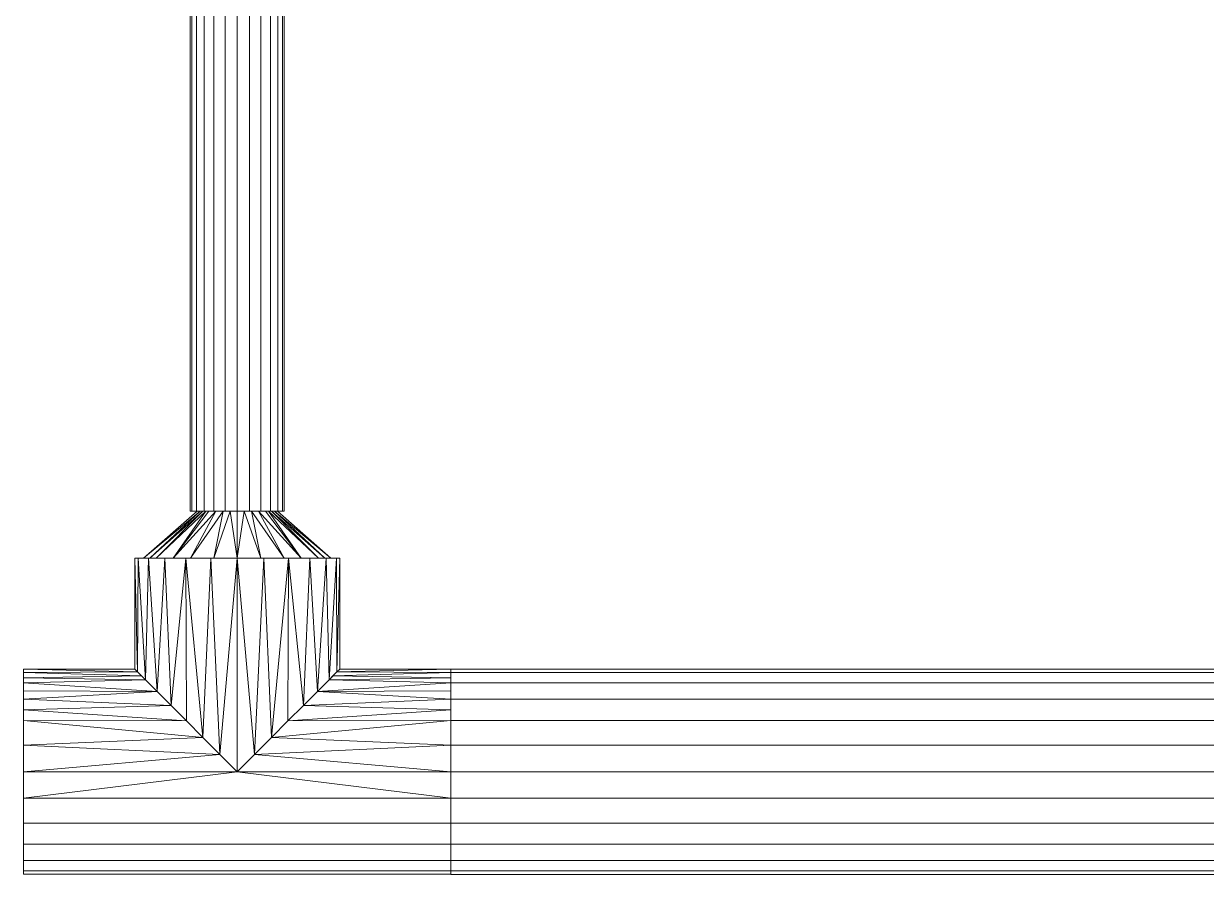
# Model space of a CAD drawing. Header units: inches. Extents: x -3325 to -59, y 5 to 733.
# Drawn here: x -1747.28 to -1730.71, y 324.56 to 336.48 of the extents above; entities that cross this region are included whole.
import ezdxf

# ---------------------------------------------------------------- set-up
doc = ezdxf.new("R2010")
doc.units = ezdxf.units.IN
doc.header["$MEASUREMENT"] = 0
doc.layers.add('P-PIPE', color=10, linetype='Continuous', lineweight=9)

# ---------------------------------------------------------------- blocks, each defined once
blk = doc.blocks.new('Tee - Welded - Generic - Standard-1126622-06 - Fifth Level')
at = {"layer": 'P-PIPE'}
mesh = blk.add_polyface(dxfattribs=at)
corners = [(-2.992, -1.437), (-2.992, -1.388, 0.372), (-2.992, -1.244, 0.719), (-2.992, -1.016, 1.016), (-2.992, -0.719, 1.244), (-2.992, -0.372, 1.388), (-2.992, 0, 1.437), (-2.992, 0.372, 1.388), (-2.992, 0.719, 1.244), (-2.992, 1.016, 1.016), (-2.992, 1.244, 0.719), (-2.992, 1.388, 0.372), (-2.992, 1.437), (-2.992, 1.388, -0.372), (-2.992, 1.244, -0.719), (-2.992, 1.016, -1.016), (-2.992, 0.719, -1.244), (-2.992, 0.372, -1.388), (-2.992, 0, -1.437), (-2.992, -0.372, -1.388), (-2.992, -0.719, -1.244), (-2.992, -1.016, -1.016), (-2.992, -1.244, -0.719), (-2.992, -1.388, -0.372)]
mesh.append_faces([[corners[k] for k in face] for face in [(10, 7, 8, 9)]], dxfattribs={"vtx0": -1})
mesh.append_faces([[corners[k] for k in face] for face in [(0, 3, 6)]], dxfattribs={"vtx0": -1, "vtx1": -1, "vtx2": -1})
mesh.append_faces([[corners[k] for k in face] for face in [(13, 18, 22, 23)]], dxfattribs={"vtx0": -1, "vtx1": -1, "vtx3": -1})
mesh.append_faces([[corners[k] for k in face] for face in [(18, 21, 22), (13, 23, 0, 12)]], dxfattribs={"vtx0": -1, "vtx2": -1})
mesh.append_faces([[corners[k] for k in face] for face in [(6, 7, 12, 0)]], dxfattribs={"vtx1": -1, "vtx2": -1, "vtx3": -1})
mesh.append_faces([[corners[k] for k in face] for face in [(16, 17, 18, 15), (19, 20, 21, 18)]], dxfattribs={"vtx2": -1})
mesh.append_faces([[corners[k] for k in face] for face in [(13, 14, 15, 18), (10, 11, 12, 7)]], dxfattribs={"vtx2": -1, "vtx3": -1})
mesh.append_faces([[corners[k] for k in face] for face in [(0, 1, 2, 3), (3, 4, 5, 6)]], dxfattribs={"vtx3": -1})
mesh = blk.add_polyface(dxfattribs=at)
corners = [(-2.992, 1.437), (-2.992, 1.388, 0.372), (-2.992, 1.244, 0.719), (-2.992, 1.016, 1.016), (-2.992, 0.719, 1.244), (-2.992, 0.372, 1.388), (-2.992, 0, 1.437), (-2.992, -0.372, 1.388), (-2.992, -0.719, 1.244), (-2.992, -1.016, 1.016), (-2.992, -1.244, 0.719), (-2.992, -1.388, 0.372), (-2.992, -1.437), (-1.437, -1.437), (-1.397, -1.397, 0.338), (-1.286, -1.286, 0.642), (-1.123, -1.123, 0.896), (-0.927, -0.927, 1.098), (-0.71, -0.71, 1.249), (-0.48, -0.48, 1.355), (-0.242, -0.242, 1.417), (0, 0, 1.437), (0.242, -0.242, 1.417), (0.48, -0.48, 1.355), (0.71, -0.71, 1.249), (0.927, -0.927, 1.098), (1.123, -1.123, 0.896), (1.286, -1.286, 0.642), (1.397, -1.397, 0.338), (1.437, -1.437), (2.992, -1.437), (2.992, -1.388, 0.372), (2.992, -1.244, 0.719), (2.992, -1.016, 1.016), (2.992, -0.719, 1.244), (2.992, -0.372, 1.388), (2.992, 0, 1.437), (2.992, 0.372, 1.388), (2.992, 0.719, 1.244), (2.992, 1.016, 1.016), (2.992, 1.244, 0.719), (2.992, 1.388, 0.372), (2.992, 1.437), (-2.992, -0.867, 1.13), (-2.992, -1.13, 0.867), (-2.992, -1.316, 0.545), (2.992, -1.316, 0.545), (2.992, -1.13, 0.867), (2.992, -0.867, 1.13), (1.341, -1.341, 0.49), (-1.341, -1.341, 0.49)]
mesh.append_faces([[corners[k] for k in face] for face in [(14, 12, 13)]], dxfattribs={"vtx0": -1})
mesh.append_faces([[corners[k] for k in face] for face in [(34, 24, 48), (33, 26, 47), (26, 33, 25), (11, 50, 45), (15, 45, 50), (12, 14, 11), (9, 17, 43), (16, 10, 15), (24, 34, 23), (22, 36, 21), (20, 7, 19), (7, 20, 6), (18, 43, 17)]], dxfattribs={"vtx0": -1, "vtx1": -1})
mesh.append_faces([[corners[k] for k in face] for face in [(32, 26, 27), (25, 33, 48), (11, 14, 50), (18, 8, 43), (16, 44, 10), (46, 27, 49), (48, 24, 25), (31, 49, 28), (16, 9, 44), (23, 34, 35), (15, 10, 45), (21, 5, 6), (26, 32, 47)]], dxfattribs={"vtx0": -1, "vtx2": -1})
mesh.append_faces([[corners[k] for k in face] for face in [(21, 36, 37, 5)]], dxfattribs={"vtx0": -1, "vtx2": -1, "vtx3": -1})
mesh.append_faces([[corners[k] for k in face] for face in [(30, 31, 28), (31, 46, 49), (46, 32, 27), (16, 17, 9), (18, 19, 8), (35, 36, 22), (22, 23, 35), (20, 21, 6), (7, 8, 19)]], dxfattribs={"vtx1": -1, "vtx2": -1})
mesh.append_faces([[corners[k] for k in face] for face in [(39, 40, 2, 3), (40, 41, 1, 2), (37, 38, 4, 5), (38, 39, 3, 4)]], dxfattribs={"vtx1": -1, "vtx3": -1})
mesh.append_faces([[corners[k] for k in face] for face in [(28, 29, 30)]], dxfattribs={"vtx2": -1})
mesh.append_faces([[corners[k] for k in face] for face in [(41, 42, 0, 1)]], dxfattribs={"vtx3": -1})
mesh = blk.add_polyface(dxfattribs=at)
corners = [(-2.992, -1.437), (-2.992, -1.388, -0.372), (-2.992, -1.244, -0.719), (-2.992, -1.016, -1.016), (-2.992, -0.719, -1.244), (-2.992, -0.372, -1.388), (-2.992, 0, -1.437), (-2.992, 0.372, -1.388), (-2.992, 0.719, -1.244), (-2.992, 1.016, -1.016), (-2.992, 1.244, -0.719), (-2.992, 1.388, -0.372), (-2.992, 1.437), (2.992, 1.437), (2.992, 1.388, -0.372), (2.992, 1.244, -0.719), (2.992, 1.016, -1.016), (2.992, 0.719, -1.244), (2.992, 0.372, -1.388), (2.992, 0, -1.437), (2.992, -0.372, -1.388), (2.992, -0.719, -1.244), (2.992, -1.016, -1.016), (2.992, -1.244, -0.719), (2.992, -1.388, -0.372), (2.992, -1.437), (1.437, -1.437), (1.397, -1.397, -0.338), (1.286, -1.286, -0.642), (1.123, -1.123, -0.896), (0.927, -0.927, -1.098), (0.71, -0.71, -1.249), (0.48, -0.48, -1.355), (0.242, -0.242, -1.417), (0, 0, -1.437), (-0.242, -0.242, -1.417), (-0.48, -0.48, -1.355), (-0.71, -0.71, -1.249), (-0.927, -0.927, -1.098), (-1.123, -1.123, -0.896), (-1.286, -1.286, -0.642), (-1.397, -1.397, -0.338), (-1.437, -1.437), (-2.992, -1.316, -0.545), (-2.992, -1.13, -0.867), (-2.992, -0.867, -1.13), (2.992, -0.867, -1.13), (2.992, -1.13, -0.867), (2.992, -1.316, -0.545), (-1.341, -1.341, -0.49), (1.341, -1.341, -0.49)]
mesh.append_faces([[corners[k] for k in face] for face in [(33, 20, 32), (6, 35, 5), (31, 46, 30), (28, 48, 50), (38, 45, 37), (24, 50, 48), (3, 39, 44), (37, 4, 36), (1, 41, 0), (40, 2, 39)]], dxfattribs={"vtx0": -1, "vtx1": -1})
mesh.append_faces([[corners[k] for k in face] for face in [(11, 14, 15, 10), (38, 3, 45), (19, 33, 34), (1, 49, 41), (39, 2, 44), (36, 4, 5), (43, 40, 49), (31, 21, 46), (21, 31, 32), (24, 27, 50), (27, 24, 25), (23, 28, 29), (3, 38, 39), (28, 23, 48), (40, 43, 2), (29, 22, 47)]], dxfattribs={"vtx0": -1, "vtx2": -1})
mesh.append_faces([[corners[k] for k in face] for face in [(34, 6, 7, 18)]], dxfattribs={"vtx0": -1, "vtx2": -1, "vtx3": -1})
mesh.append_faces([[corners[k] for k in face] for face in [(26, 27, 25)]], dxfattribs={"vtx1": -1})
mesh.append_faces([[corners[k] for k in face] for face in [(19, 20, 33), (18, 19, 34), (20, 21, 32), (35, 36, 5), (34, 35, 6), (46, 22, 30), (29, 30, 22), (47, 23, 29), (45, 4, 37), (1, 43, 49)]], dxfattribs={"vtx1": -1, "vtx2": -1})
mesh.append_faces([[corners[k] for k in face] for face in [(15, 16, 9, 10), (16, 17, 8, 9), (17, 18, 7, 8)]], dxfattribs={"vtx1": -1, "vtx3": -1})
mesh.append_faces([[corners[k] for k in face] for face in [(12, 13, 14, 11), (41, 42, 0)]], dxfattribs={"vtx2": -1})
mesh = blk.add_polyface(dxfattribs=at)
corners = [(2.992, -1.437), (2.992, -1.388, -0.372), (2.992, -1.244, -0.719), (2.992, -1.016, -1.016), (2.992, -0.719, -1.244), (2.992, -0.372, -1.388), (2.992, 0, -1.437), (2.992, 0.372, -1.388), (2.992, 0.719, -1.244), (2.992, 1.016, -1.016), (2.992, 1.244, -0.719), (2.992, 1.388, -0.372), (2.992, 1.437), (2.992, 1.388, 0.372), (2.992, 1.244, 0.719), (2.992, 1.016, 1.016), (2.992, 0.719, 1.244), (2.992, 0.372, 1.388), (2.992, 0, 1.437), (2.992, -0.372, 1.388), (2.992, -0.719, 1.244), (2.992, -1.016, 1.016), (2.992, -1.244, 0.719), (2.992, -1.388, 0.372)]
mesh.append_faces([[corners[k] for k in face] for face in [(16, 14, 15)]], dxfattribs={"vtx0": -1})
mesh.append_faces([[corners[k] for k in face] for face in [(3, 6, 2)]], dxfattribs={"vtx0": -1, "vtx1": -1})
mesh.append_faces([[corners[k] for k in face] for face in [(18, 21, 11)]], dxfattribs={"vtx0": -1, "vtx1": -1, "vtx2": -1})
mesh.append_faces([[corners[k] for k in face] for face in [(6, 9, 21, 2), (18, 11, 14, 16)]], dxfattribs={"vtx0": -1, "vtx1": -1, "vtx2": -1, "vtx3": -1})
mesh.append_faces([[corners[k] for k in face] for face in [(21, 0, 1, 2)]], dxfattribs={"vtx0": -1, "vtx3": -1})
mesh.append_faces([[corners[k] for k in face] for face in [(17, 18, 16)]], dxfattribs={"vtx1": -1})
mesh.append_faces([[corners[k] for k in face] for face in [(12, 13, 14, 11), (22, 23, 0, 21), (19, 20, 21, 18)]], dxfattribs={"vtx2": -1})
mesh.append_faces([[corners[k] for k in face] for face in [(9, 10, 11, 21)]], dxfattribs={"vtx2": -1, "vtx3": -1})
mesh.append_faces([[corners[k] for k in face] for face in [(6, 7, 8, 9), (3, 4, 5, 6)]], dxfattribs={"vtx3": -1})
mesh = blk.add_polyface(dxfattribs=at)
corners = [(-1.437, -2.992), (-1.388, -2.992, 0.372), (-1.244, -2.992, 0.719), (-1.016, -2.992, 1.016), (-0.719, -2.992, 1.244), (-0.372, -2.992, 1.388), (0, -2.992, 1.437), (0.372, -2.992, 1.388), (0.719, -2.992, 1.244), (1.016, -2.992, 1.016), (1.244, -2.992, 0.719), (1.388, -2.992, 0.372), (1.437, -2.992), (1.437, -1.437), (1.397, -1.397, 0.338), (1.286, -1.286, 0.642), (1.123, -1.123, 0.896), (0.927, -0.927, 1.098), (0.71, -0.71, 1.249), (0.48, -0.48, 1.355), (0.242, -0.242, 1.417), (0, 0, 1.437), (-0.242, -0.242, 1.417), (-0.48, -0.48, 1.355), (-0.71, -0.71, 1.249), (-0.927, -0.927, 1.098), (-1.123, -1.123, 0.896), (-1.286, -1.286, 0.642), (-1.397, -1.397, 0.338), (-1.437, -1.437)]
mesh.append_faces([[corners[k] for k in face] for face in [(1, 28, 0), (27, 2, 26), (23, 5, 22), (25, 4, 24), (8, 19, 7), (17, 9, 16)]], dxfattribs={"vtx0": -1, "vtx1": -1})
mesh.append_faces([[corners[k] for k in face] for face in [(26, 2, 3), (27, 1, 2), (23, 4, 5), (6, 21, 22), (22, 5, 6), (20, 6, 7), (16, 9, 10), (17, 8, 9), (14, 11, 12), (6, 20, 21)]], dxfattribs={"vtx0": -1, "vtx2": -1})
mesh.append_faces([[corners[k] for k in face] for face in [(13, 14, 12)]], dxfattribs={"vtx1": -1})
mesh.append_faces([[corners[k] for k in face] for face in [(3, 4, 25), (27, 28, 1), (25, 26, 3), (23, 24, 4), (10, 11, 15), (17, 18, 8), (19, 20, 7), (18, 19, 8), (15, 16, 10), (14, 15, 11)]], dxfattribs={"vtx1": -1, "vtx2": -1})
mesh.append_faces([[corners[k] for k in face] for face in [(28, 29, 0)]], dxfattribs={"vtx2": -1})
mesh = blk.add_polyface(dxfattribs=at)
corners = [(1.437, -2.992), (1.388, -2.992, -0.372), (1.244, -2.992, -0.719), (1.016, -2.992, -1.016), (0.719, -2.992, -1.244), (0.372, -2.992, -1.388), (0, -2.992, -1.437), (-0.372, -2.992, -1.388), (-0.719, -2.992, -1.244), (-1.016, -2.992, -1.016), (-1.244, -2.992, -0.719), (-1.388, -2.992, -0.372), (-1.437, -2.992), (-1.437, -1.437), (-1.397, -1.397, -0.338), (-1.286, -1.286, -0.642), (-1.123, -1.123, -0.896), (-0.927, -0.927, -1.098), (-0.71, -0.71, -1.249), (-0.48, -0.48, -1.355), (-0.242, -0.242, -1.417), (0, 0, -1.437), (0.242, -0.242, -1.417), (0.48, -0.48, -1.355), (0.71, -0.71, -1.249), (0.927, -0.927, -1.098), (1.123, -1.123, -0.896), (1.286, -1.286, -0.642), (1.397, -1.397, -0.338), (1.437, -1.437)]
mesh.append_faces([[corners[k] for k in face] for face in [(1, 28, 0), (3, 26, 2), (27, 2, 26), (23, 5, 22), (25, 4, 24), (8, 19, 7), (17, 9, 16)]], dxfattribs={"vtx0": -1, "vtx1": -1})
mesh.append_faces([[corners[k] for k in face] for face in [(27, 1, 2), (23, 4, 5), (6, 21, 22), (22, 5, 6), (20, 6, 7), (16, 9, 10), (17, 8, 9), (14, 11, 12), (6, 20, 21)]], dxfattribs={"vtx0": -1, "vtx2": -1})
mesh.append_faces([[corners[k] for k in face] for face in [(29, 0, 28), (13, 14, 12)]], dxfattribs={"vtx1": -1})
mesh.append_faces([[corners[k] for k in face] for face in [(3, 4, 25), (27, 28, 1), (25, 26, 3), (23, 24, 4), (10, 11, 15), (17, 18, 8), (19, 20, 7), (18, 19, 8), (15, 16, 10), (14, 15, 11)]], dxfattribs={"vtx1": -1, "vtx2": -1})
mesh = blk.add_polyface(dxfattribs=at)
corners = [(-1.437, -2.992), (-1.388, -2.992, -0.372), (-1.244, -2.992, -0.719), (-1.016, -2.992, -1.016), (-0.719, -2.992, -1.244), (-0.372, -2.992, -1.388), (0, -2.992, -1.437), (0.372, -2.992, -1.388), (0.719, -2.992, -1.244), (1.016, -2.992, -1.016), (1.244, -2.992, -0.719), (1.388, -2.992, -0.372), (1.437, -2.992), (1.388, -2.992, 0.372), (1.244, -2.992, 0.719), (1.016, -2.992, 1.016), (0.719, -2.992, 1.244), (0.372, -2.992, 1.388), (0, -2.992, 1.437), (-0.372, -2.992, 1.388), (-0.719, -2.992, 1.244), (-1.016, -2.992, 1.016), (-1.244, -2.992, 0.719), (-1.388, -2.992, 0.372)]
mesh.append_faces([[corners[k] for k in face] for face in [(0, 22, 23)]], dxfattribs={"vtx0": -1})
mesh.append_faces([[corners[k] for k in face] for face in [(3, 6, 2), (16, 18, 14, 15)]], dxfattribs={"vtx0": -1, "vtx1": -1})
mesh.append_faces([[corners[k] for k in face] for face in [(2, 6, 9, 11)]], dxfattribs={"vtx0": -1, "vtx1": -1, "vtx2": -1, "vtx3": -1})
mesh.append_faces([[corners[k] for k in face] for face in [(0, 14, 21, 22)]], dxfattribs={"vtx0": -1, "vtx1": -1, "vtx3": -1})
mesh.append_faces([[corners[k] for k in face] for face in [(2, 11, 12)]], dxfattribs={"vtx0": -1, "vtx2": -1})
mesh.append_faces([[corners[k] for k in face] for face in [(17, 18, 16)]], dxfattribs={"vtx1": -1})
mesh.append_faces([[corners[k] for k in face] for face in [(18, 19, 14)]], dxfattribs={"vtx1": -1, "vtx2": -1})
mesh.append_faces([[corners[k] for k in face] for face in [(9, 10, 11)]], dxfattribs={"vtx2": -1})
mesh.append_faces([[corners[k] for k in face] for face in [(0, 1, 2, 14), (12, 13, 14, 2), (19, 20, 21, 14)]], dxfattribs={"vtx2": -1, "vtx3": -1})
mesh.append_faces([[corners[k] for k in face] for face in [(6, 7, 8, 9), (3, 4, 5, 6)]], dxfattribs={"vtx3": -1})
blk = doc.blocks.new('Transition - Generic - Plumbing-CW-1127470-06 - Fifth Level')
at = {"layer": 'P-PIPE'}
mesh = blk.add_polyface(dxfattribs=at)
corners = [(0, -1.312), (0, -1.137, 0.656), (0, -0.656, 1.137), (0, 0, 1.312), (0, 0.656, 1.137), (0, 1.137, 0.656), (0, 1.312), (0, 1.137, -0.656), (0, 0.656, -1.137), (0, 0, -1.312), (0, -0.656, -1.137), (0, -1.137, -0.656)]
mesh.append_faces([[corners[k] for k in face] for face in [(0, 10, 11)]], dxfattribs={"vtx0": -1})
mesh.append_faces([[corners[k] for k in face] for face in [(0, 5, 9, 10)]], dxfattribs={"vtx0": -1, "vtx1": -1, "vtx3": -1})
mesh.append_faces([[corners[k] for k in face] for face in [(5, 7, 8, 9)]], dxfattribs={"vtx0": -1, "vtx3": -1})
mesh.append_faces([[corners[k] for k in face] for face in [(5, 6, 7)]], dxfattribs={"vtx2": -1})
mesh.append_faces([[corners[k] for k in face] for face in [(3, 4, 5, 0)]], dxfattribs={"vtx2": -1, "vtx3": -1})
mesh.append_faces([[corners[k] for k in face] for face in [(0, 1, 2, 3)]], dxfattribs={"vtx3": -1})
mesh = blk.add_polyface(dxfattribs=at)
corners = [(0, -1.312), (0, -1.137, -0.656), (0, -0.656, -1.137), (0, 0, -1.312), (0, 0.656, -1.137), (0, 1.137, -0.656), (0, 1.312), (0.656, 0.562), (0.656, 0.398, -0.398), (0.656, 0, -0.562), (0.656, -0.398, -0.398), (0.656, -0.562), (0.656, 0.48, -0.199), (0.656, 0.199, -0.48), (0.656, -0.199, -0.48), (0.656, -0.48, -0.199), (0, 0.328, -1.225), (0.656, 0.099, -0.521), (0.656, 0.439, -0.298), (0, 1.225, -0.328), (0.656, 0.521, -0.099), (0, -0.328, -1.225), (0.656, -0.298, -0.439), (0, -1.225, -0.328), (0.656, -0.521, -0.099), (0.656, -0.439, -0.298), (0.656, 0.298, -0.439), (0.656, -0.099, -0.521), (0, -0.896, -0.896), (0, 0.896, -0.896)]
mesh.append_faces([[corners[k] for k in face] for face in [(0, 24, 11)]], dxfattribs={"vtx0": -1})
mesh.append_faces([[corners[k] for k in face] for face in [(27, 3, 9), (28, 25, 1), (3, 27, 21), (25, 28, 10), (4, 13, 16), (29, 26, 4), (26, 29, 8), (5, 18, 29), (6, 20, 19), (1, 15, 23), (2, 22, 28)]], dxfattribs={"vtx0": -1, "vtx1": -1})
mesh.append_faces([[corners[k] for k in face] for face in [(5, 12, 18), (2, 14, 22), (3, 17, 9), (12, 5, 19), (19, 20, 12), (23, 15, 24), (24, 0, 23), (16, 13, 17), (14, 2, 21)]], dxfattribs={"vtx0": -1, "vtx2": -1})
mesh.append_faces([[corners[k] for k in face] for face in [(7, 20, 6)]], dxfattribs={"vtx1": -1})
mesh.append_faces([[corners[k] for k in face] for face in [(18, 8, 29), (3, 16, 17), (22, 10, 28), (25, 15, 1), (26, 13, 4), (27, 14, 21)]], dxfattribs={"vtx1": -1, "vtx2": -1})
mesh = blk.add_polyface(dxfattribs=at)
corners = [(0, 1.312), (0, 1.137, 0.656), (0, 0.656, 1.137), (0, 0, 1.312), (0, -0.656, 1.137), (0, -1.137, 0.656), (0, -1.312), (0.656, -0.562), (0.656, -0.398, 0.398), (0.656, 0, 0.562), (0.656, 0.398, 0.398), (0.656, 0.562), (0.656, -0.48, 0.199), (0.656, -0.199, 0.48), (0.656, 0.199, 0.48), (0.656, 0.48, 0.199), (0, -0.328, 1.225), (0.656, -0.099, 0.521), (0.656, -0.439, 0.298), (0, -1.225, 0.328), (0.656, -0.521, 0.099), (0, 0.328, 1.225), (0.656, 0.298, 0.439), (0, 1.225, 0.328), (0.656, 0.521, 0.099), (0.656, 0.439, 0.298), (0.656, -0.298, 0.439), (0.656, 0.099, 0.521), (0, 0.896, 0.896), (0, -0.896, 0.896)]
mesh.append_faces([[corners[k] for k in face] for face in [(0, 24, 11)]], dxfattribs={"vtx0": -1})
mesh.append_faces([[corners[k] for k in face] for face in [(27, 3, 9), (28, 25, 1), (3, 27, 21), (25, 28, 10), (4, 13, 16), (29, 26, 4), (26, 29, 8), (5, 18, 29), (6, 20, 19), (1, 15, 23), (2, 22, 28)]], dxfattribs={"vtx0": -1, "vtx1": -1})
mesh.append_faces([[corners[k] for k in face] for face in [(5, 12, 18), (2, 14, 22), (3, 17, 9), (12, 5, 19), (19, 20, 12), (23, 15, 24), (24, 0, 23), (16, 13, 17), (14, 2, 21)]], dxfattribs={"vtx0": -1, "vtx2": -1})
mesh.append_faces([[corners[k] for k in face] for face in [(7, 20, 6)]], dxfattribs={"vtx1": -1})
mesh.append_faces([[corners[k] for k in face] for face in [(18, 8, 29), (3, 16, 17), (22, 10, 28), (25, 15, 1), (26, 13, 4), (27, 14, 21)]], dxfattribs={"vtx1": -1, "vtx2": -1})
mesh = blk.add_polyface(dxfattribs=at)
corners = [(0.656, -0.562), (0.656, -0.398, -0.398), (0.656, 0, -0.562), (0.656, 0.398, -0.398), (0.656, 0.562), (0.656, 0.398, 0.398), (0.656, 0, 0.562), (0.656, -0.398, 0.398)]
mesh.append_faces([[corners[k] for k in face] for face in [(2, 4, 7, 1)]], dxfattribs={"vtx0": -1, "vtx1": -1, "vtx2": -1})
mesh.append_faces([[corners[k] for k in face] for face in [(3, 4, 2)]], dxfattribs={"vtx1": -1})
mesh.append_faces([[corners[k] for k in face] for face in [(5, 6, 7, 4), (7, 0, 1)]], dxfattribs={"vtx2": -1})

msp = doc.modelspace()

# ---------------------------------------------------------------- linework, layer by layer
at = {"layer": 'P-PIPE', "color": 1}
for p, q in [((-1744.285, 345.146, 1076), (-1744.285, 329.648, 1076)), ((-1744.285, 345.146, 1076), (-1744.285, 329.648, 1076)), ((-1744.285, 328.992, 1076), (-1744.285, 329.648, 1076)), ((-1744.285, 328.992, 1076), (-1744.285, 326, 1076)), ((-1741.293, 326, 1076), (-1747.277, 326, 1076)), ((-1741.293, 326, 1076), (-1686.992, 326, 1076)), ((-1741.293, 326, 1076), (-1686.992, 326, 1076))]:
    msp.add_line(p, q, dxfattribs=at)

# ---------------------------------------------------------------- block references
for name, p, rotation in [('Transition - Generic - Plumbing-CW-1127470-06 - Fifth Level', (-1744.285, 328.992, 1076), 90), ('Tee - Welded - Generic - Standard-1126622-06 - Fifth Level', (-1744.285, 326, 1076), 180)]:
    msp.add_blockref(name, p, dxfattribs=dict(at, rotation=rotation))

# ---------------------------------------------------------------- meshes
mesh = msp.add_polyface(dxfattribs=at)
corners = [(-1744.285, 345.146, 1076.658), (-1744.455, 345.146, 1076.635), (-1744.614, 345.146, 1076.569), (-1744.75, 345.146, 1076.465), (-1744.854, 345.146, 1076.329), (-1744.92, 345.146, 1076.17), (-1744.943, 345.146, 1076), (-1744.943, 329.648, 1076), (-1744.92, 329.648, 1076.17), (-1744.854, 329.648, 1076.329), (-1744.75, 329.648, 1076.465), (-1744.614, 329.648, 1076.569), (-1744.455, 329.648, 1076.635), (-1744.285, 329.648, 1076.658)]
mesh.append_faces([[corners[k] for k in face] for face in [(8, 9, 4, 5), (3, 4, 9, 10), (11, 12, 1, 2), (2, 3, 10, 11)]], dxfattribs={"vtx1": -1, "vtx3": -1, "color": 1})
mesh.append_faces([[corners[k] for k in face] for face in [(6, 7, 8, 5)]], dxfattribs={"vtx2": -1, "color": 1})
mesh.append_faces([[corners[k] for k in face] for face in [(12, 13, 0, 1)]], dxfattribs={"vtx3": -1, "color": 1})
mesh = msp.add_polyface(dxfattribs=at)
corners = [(-1744.943, 345.146, 1076), (-1744.92, 345.146, 1075.83), (-1744.854, 345.146, 1075.671), (-1744.75, 345.146, 1075.535), (-1744.614, 345.146, 1075.431), (-1744.455, 345.146, 1075.365), (-1744.285, 345.146, 1075.343), (-1744.285, 329.648, 1075.343), (-1744.455, 329.648, 1075.365), (-1744.614, 329.648, 1075.431), (-1744.75, 329.648, 1075.535), (-1744.854, 329.648, 1075.671), (-1744.92, 329.648, 1075.83), (-1744.943, 329.648, 1076)]
mesh.append_faces([[corners[k] for k in face] for face in [(7, 8, 5, 6)]], dxfattribs={"vtx1": -1, "color": 1})
mesh.append_faces([[corners[k] for k in face] for face in [(8, 9, 4, 5), (3, 4, 9, 10), (11, 12, 1, 2), (2, 3, 10, 11)]], dxfattribs={"vtx1": -1, "vtx3": -1, "color": 1})
mesh.append_faces([[corners[k] for k in face] for face in [(12, 13, 0, 1)]], dxfattribs={"vtx3": -1, "color": 1})
mesh = msp.add_polyface(dxfattribs=at)
corners = [(-1743.628, 345.146, 1076), (-1743.65, 345.146, 1076.17), (-1743.716, 345.146, 1076.329), (-1743.82, 345.146, 1076.465), (-1743.956, 345.146, 1076.569), (-1744.115, 345.146, 1076.635), (-1744.285, 345.146, 1076.658), (-1744.285, 329.648, 1076.658), (-1744.115, 329.648, 1076.635), (-1743.956, 329.648, 1076.569), (-1743.82, 329.648, 1076.465), (-1743.716, 329.648, 1076.329), (-1743.65, 329.648, 1076.17), (-1743.628, 329.648, 1076)]
mesh.append_faces([[corners[k] for k in face] for face in [(7, 8, 5, 6)]], dxfattribs={"vtx1": -1, "color": 1})
mesh.append_faces([[corners[k] for k in face] for face in [(8, 9, 4, 5), (3, 4, 9, 10), (11, 12, 1, 2), (2, 3, 10, 11)]], dxfattribs={"vtx1": -1, "vtx3": -1, "color": 1})
mesh.append_faces([[corners[k] for k in face] for face in [(12, 13, 0, 1)]], dxfattribs={"vtx3": -1, "color": 1})
mesh = msp.add_polyface(dxfattribs=at)
corners = [(-1744.285, 345.146, 1075.343), (-1744.115, 345.146, 1075.365), (-1743.956, 345.146, 1075.431), (-1743.82, 345.146, 1075.535), (-1743.716, 345.146, 1075.671), (-1743.65, 345.146, 1075.83), (-1743.628, 345.146, 1076), (-1743.628, 329.648, 1076), (-1743.65, 329.648, 1075.83), (-1743.716, 329.648, 1075.671), (-1743.82, 329.648, 1075.535), (-1743.956, 329.648, 1075.431), (-1744.115, 329.648, 1075.365), (-1744.285, 329.648, 1075.343)]
mesh.append_faces([[corners[k] for k in face] for face in [(7, 8, 5, 6)]], dxfattribs={"vtx1": -1, "color": 1})
mesh.append_faces([[corners[k] for k in face] for face in [(8, 9, 4, 5), (3, 4, 9, 10), (11, 12, 1, 2), (2, 3, 10, 11)]], dxfattribs={"vtx1": -1, "vtx3": -1, "color": 1})
mesh.append_faces([[corners[k] for k in face] for face in [(12, 13, 0, 1)]], dxfattribs={"vtx3": -1, "color": 1})
mesh = msp.add_polyface(dxfattribs=at)
corners = [(-1744.943, 329.648, 1076), (-1744.92, 329.648, 1075.83), (-1744.854, 329.648, 1075.671), (-1744.75, 329.648, 1075.535), (-1744.614, 329.648, 1075.431), (-1744.455, 329.648, 1075.365), (-1744.285, 329.648, 1075.343), (-1744.115, 329.648, 1075.365), (-1743.956, 329.648, 1075.431), (-1743.82, 329.648, 1075.535), (-1743.716, 329.648, 1075.671), (-1743.65, 329.648, 1075.83), (-1743.628, 329.648, 1076), (-1743.65, 329.648, 1076.17), (-1743.716, 329.648, 1076.329), (-1743.82, 329.648, 1076.465), (-1743.956, 329.648, 1076.569), (-1744.115, 329.648, 1076.635), (-1744.285, 329.648, 1076.658), (-1744.455, 329.648, 1076.635), (-1744.614, 329.648, 1076.569), (-1744.75, 329.648, 1076.465), (-1744.854, 329.648, 1076.329), (-1744.92, 329.648, 1076.17)]
mesh.append_faces([[corners[k] for k in face] for face in [(17, 15, 16)]], dxfattribs={"vtx0": -1, "color": 1})
mesh.append_faces([[corners[k] for k in face] for face in [(23, 13, 21, 22), (1, 13, 23, 0), (5, 7, 3, 4)]], dxfattribs={"vtx0": -1, "vtx1": -1, "color": 1})
mesh.append_faces([[corners[k] for k in face] for face in [(21, 13, 17)]], dxfattribs={"vtx0": -1, "vtx1": -1, "vtx2": -1, "color": 1})
mesh.append_faces([[corners[k] for k in face] for face in [(6, 7, 5)]], dxfattribs={"vtx1": -1, "color": 1})
mesh.append_faces([[corners[k] for k in face] for face in [(17, 18, 19)]], dxfattribs={"vtx2": -1, "color": 1})
mesh.append_faces([[corners[k] for k in face] for face in [(19, 20, 21, 17), (13, 14, 15, 17), (1, 2, 3, 11), (9, 10, 11, 3), (11, 12, 13, 1), (7, 8, 9, 3)]], dxfattribs={"vtx2": -1, "vtx3": -1, "color": 1})
mesh = msp.add_polyface(dxfattribs=at)
corners = [(-1741.293, 324.562, 1076), (-1741.293, 324.611, 1076.372), (-1741.293, 324.755, 1076.719), (-1741.293, 324.984, 1077.016), (-1741.293, 325.281, 1077.245), (-1741.293, 325.628, 1077.389), (-1741.293, 326, 1077.438), (-1741.293, 326.372, 1077.389), (-1741.293, 326.719, 1077.245), (-1741.293, 327.016, 1077.016), (-1741.293, 327.245, 1076.719), (-1741.293, 327.389, 1076.372), (-1741.293, 327.438, 1076), (-1741.293, 327.389, 1075.628), (-1741.293, 327.245, 1075.281), (-1741.293, 327.016, 1074.984), (-1741.293, 326.719, 1074.755), (-1741.293, 326.372, 1074.611), (-1741.293, 326, 1074.562), (-1741.293, 325.628, 1074.611), (-1741.293, 325.281, 1074.755), (-1741.293, 324.984, 1074.984), (-1741.293, 324.755, 1075.281), (-1741.293, 324.611, 1075.628)]
mesh.append_faces([[corners[k] for k in face] for face in [(13, 16, 10, 11)]], dxfattribs={"vtx0": -1, "vtx1": -1, "vtx3": -1, "color": 1})
mesh.append_faces([[corners[k] for k in face] for face in [(20, 4, 5), (8, 16, 17, 7)]], dxfattribs={"vtx0": -1, "vtx2": -1, "color": 1})
mesh.append_faces([[corners[k] for k in face] for face in [(21, 22, 20), (12, 13, 11)]], dxfattribs={"vtx1": -1, "color": 1})
mesh.append_faces([[corners[k] for k in face] for face in [(22, 23, 2, 20), (19, 20, 5, 17)]], dxfattribs={"vtx1": -1, "vtx2": -1, "vtx3": -1, "color": 1})
mesh.append_faces([[corners[k] for k in face] for face in [(17, 18, 19), (14, 15, 16, 13)]], dxfattribs={"vtx2": -1, "color": 1})
mesh.append_faces([[corners[k] for k in face] for face in [(2, 3, 4, 20), (5, 6, 7, 17), (8, 9, 10, 16)]], dxfattribs={"vtx2": -1, "vtx3": -1, "color": 1})
mesh.append_faces([[corners[k] for k in face] for face in [(23, 0, 1, 2)]], dxfattribs={"vtx3": -1, "color": 1})
mesh = msp.add_polyface(dxfattribs=at)
corners = [(-1741.293, 327.438, 1076), (-1741.293, 327.389, 1076.372), (-1741.293, 327.245, 1076.719), (-1741.293, 327.016, 1077.016), (-1741.293, 326.719, 1077.245), (-1741.293, 326.372, 1077.389), (-1741.293, 326, 1077.438), (-1686.992, 326, 1077.438), (-1686.992, 326.372, 1077.389), (-1686.992, 326.719, 1077.245), (-1686.992, 327.016, 1077.016), (-1686.992, 327.245, 1076.719), (-1686.992, 327.389, 1076.372), (-1686.992, 327.438, 1076)]
mesh.append_faces([[corners[k] for k in face] for face in [(7, 8, 5, 6)]], dxfattribs={"vtx1": -1, "color": 1})
mesh.append_faces([[corners[k] for k in face] for face in [(8, 9, 4, 5), (3, 4, 9, 10), (11, 12, 1, 2), (2, 3, 10, 11)]], dxfattribs={"vtx1": -1, "vtx3": -1, "color": 1})
mesh.append_faces([[corners[k] for k in face] for face in [(12, 13, 0, 1)]], dxfattribs={"vtx3": -1, "color": 1})
mesh = msp.add_polyface(dxfattribs=at)
corners = [(-1741.293, 326, 1074.562), (-1741.293, 326.372, 1074.611), (-1741.293, 326.719, 1074.755), (-1741.293, 327.016, 1074.984), (-1741.293, 327.245, 1075.281), (-1741.293, 327.389, 1075.628), (-1741.293, 327.438, 1076), (-1686.992, 327.438, 1076), (-1686.992, 327.389, 1075.628), (-1686.992, 327.245, 1075.281), (-1686.992, 327.016, 1074.984), (-1686.992, 326.719, 1074.755), (-1686.992, 326.372, 1074.611), (-1686.992, 326, 1074.562)]
mesh.append_faces([[corners[k] for k in face] for face in [(7, 8, 5, 6)]], dxfattribs={"vtx1": -1, "color": 1})
mesh.append_faces([[corners[k] for k in face] for face in [(8, 9, 4, 5), (3, 4, 9, 10), (11, 12, 1, 2), (2, 3, 10, 11)]], dxfattribs={"vtx1": -1, "vtx3": -1, "color": 1})
mesh.append_faces([[corners[k] for k in face] for face in [(12, 13, 0, 1)]], dxfattribs={"vtx3": -1, "color": 1})
mesh = msp.add_polyface(dxfattribs=at)
corners = [(-1741.293, 326, 1077.438), (-1741.293, 325.628, 1077.389), (-1741.293, 325.281, 1077.245), (-1741.293, 324.984, 1077.016), (-1741.293, 324.755, 1076.719), (-1741.293, 324.611, 1076.372), (-1741.293, 324.562, 1076), (-1686.992, 324.562, 1076), (-1686.992, 324.611, 1076.372), (-1686.992, 324.755, 1076.719), (-1686.992, 324.984, 1077.016), (-1686.992, 325.281, 1077.245), (-1686.992, 325.628, 1077.389), (-1686.992, 326, 1077.438)]
mesh.append_faces([[corners[k] for k in face] for face in [(8, 9, 4, 5), (3, 4, 9, 10), (11, 12, 1, 2), (2, 3, 10, 11)]], dxfattribs={"vtx1": -1, "vtx3": -1, "color": 1})
mesh.append_faces([[corners[k] for k in face] for face in [(6, 7, 8, 5)]], dxfattribs={"vtx2": -1, "color": 1})
mesh.append_faces([[corners[k] for k in face] for face in [(12, 13, 0, 1)]], dxfattribs={"vtx3": -1, "color": 1})
mesh = msp.add_polyface(dxfattribs=at)
corners = [(-1741.293, 324.562, 1076), (-1741.293, 324.611, 1075.628), (-1741.293, 324.755, 1075.281), (-1741.293, 324.984, 1074.984), (-1741.293, 325.281, 1074.755), (-1741.293, 325.628, 1074.611), (-1741.293, 326, 1074.562), (-1686.992, 326, 1074.562), (-1686.992, 325.628, 1074.611), (-1686.992, 325.281, 1074.755), (-1686.992, 324.984, 1074.984), (-1686.992, 324.755, 1075.281), (-1686.992, 324.611, 1075.628), (-1686.992, 324.562, 1076)]
mesh.append_faces([[corners[k] for k in face] for face in [(7, 8, 5, 6)]], dxfattribs={"vtx1": -1, "color": 1})
mesh.append_faces([[corners[k] for k in face] for face in [(8, 9, 4, 5), (3, 4, 9, 10), (11, 12, 1, 2), (2, 3, 10, 11)]], dxfattribs={"vtx1": -1, "vtx3": -1, "color": 1})
mesh.append_faces([[corners[k] for k in face] for face in [(12, 13, 0, 1)]], dxfattribs={"vtx3": -1, "color": 1})

doc.saveas('drawing.dxf')
